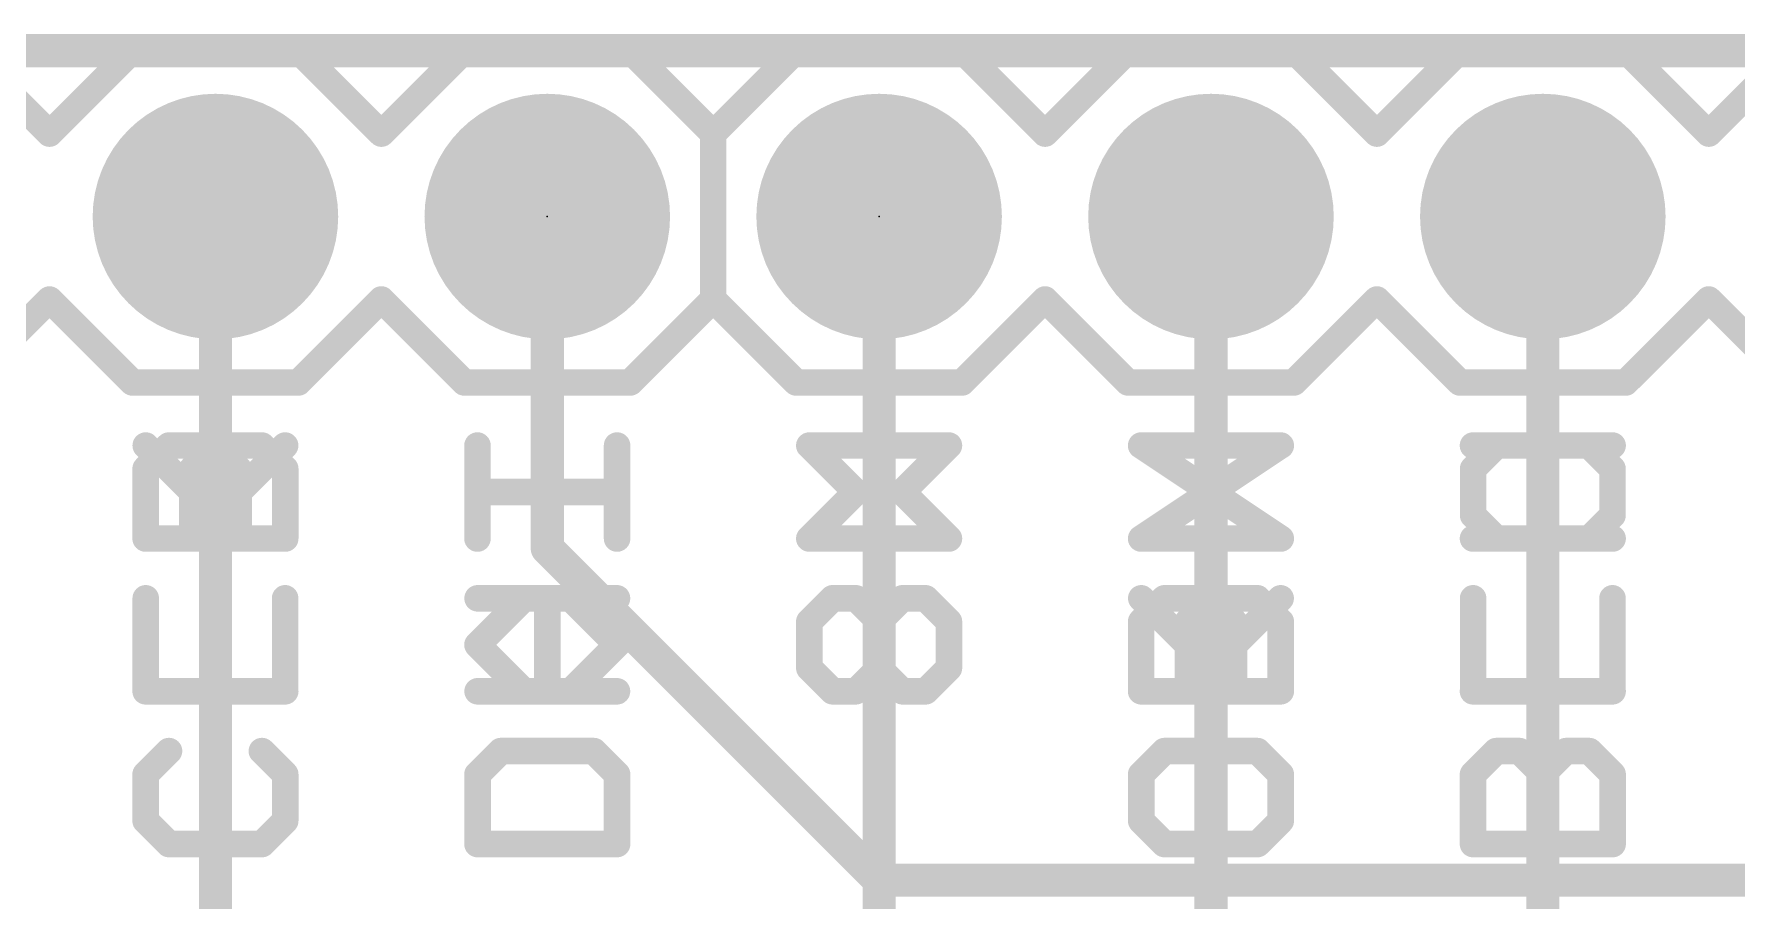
# Model space of a CAD drawing. Extents: x -24 to 84, y -14 to 41.
# Drawn here: x 13.85 to 26.89, y 34.13 to 40.77 of the extents above; entities that cross this region are included whole.
import ezdxf

# ---------------------------------------------------------------- set-up
doc = ezdxf.new("R2010")
doc.units = 0
for name, color, linetype in [('1', 12, 'CONTINUOUS'), ('16', 132, 'CONTINUOUS'), ('17', 110, 'CONTINUOUS'), ('20', 53, 'CONTINUOUS'), ('21', 41, 'CONTINUOUS'), ('22', 40, 'CONTINUOUS'), ('24', 53, 'CONTINUOUS')]:
    doc.layers.add(name, color=color, linetype=linetype)

# ---------------------------------------------------------------- blocks, each defined once
blk = doc.blocks.new('ROUNDP')
at = {"const_width": 0.5}
blk.add_lwpolyline([(0, -0.25, 1), (0, 0.25, 1), (0, -0.25)], format="xyb", dxfattribs=at)

msp = doc.modelspace()

# ---------------------------------------------------------------- linework, layer by layer
at = {"layer": '1', "const_width": 0.254}
for points in [[(40.64, 40.64), (0, 40.64)], [(20.32, 39.37), (20.32, 33.655)], [(22.86, 33.235), (22.86, 39.37)], [(25.4, 33.235), (25.4, 39.37)]]:
    msp.add_lwpolyline(points, dxfattribs=at)
at = {"layer": '1', "const_width": 0.127}
for points in [[(20.3835, 39.37, 1), (20.2565, 39.37)], [(22.9235, 39.37, 1), (22.7965, 39.37)], [(25.4635, 39.37, 1), (25.3365, 39.37)]]:
    msp.add_lwpolyline(points, format="xyb", dxfattribs=at)
at = {"layer": '16', "const_width": 0.254}
for points in [[(40.64, 40.64), (0, 40.64)], [(15.24, 20.32), (15.24, 39.37)], [(17.78, 39.37), (17.78, 36.83)], [(17.78, 36.83), (20.32, 34.29)], [(20.32, 34.29), (28.829, 34.29)]]:
    msp.add_lwpolyline(points, dxfattribs=at)
at = {"layer": '16', "const_width": 0.127}
for points in [[(15.3035, 39.37, 1), (15.1765, 39.37)], [(17.8435, 39.37, 1), (17.7165, 39.37)], [(17.8249, 36.8749, 1), (17.7351, 36.7851)], [(17.7165, 36.83, 1), (17.8435, 36.83)], [(20.32, 34.3535, 1), (20.32, 34.2265)], [(20.2751, 34.2451, 1), (20.3649, 34.3349)]]:
    msp.add_lwpolyline(points, format="xyb", dxfattribs=at)
at = {"layer": '20', "const_width": 0.2032}
msp.add_lwpolyline([(40.64, 40.64), (0, 40.64)], dxfattribs=at)
at = {"layer": '21', "const_width": 0.2032}
for points in [[(14.7057, 37.4391), (14.8836, 37.617)], [(14.8836, 37.617), (15.2395, 37.617)], [(15.2395, 37.617), (15.4175, 37.4391)], [(15.4175, 37.2611), (15.7734, 37.617)], [(17.2457, 36.9052), (17.2457, 37.617)], [(20.8534, 37.617), (19.7857, 37.617)], [(20.4975, 37.2611), (20.8534, 37.617)], [(22.3257, 36.9052), (23.3934, 37.617)], [(23.3934, 37.617), (22.3257, 37.617)], [(25.7554, 37.617), (24.8657, 37.617)], [(25.9334, 37.4391), (25.7554, 37.617)], [(14.7057, 36.9052), (14.7057, 37.4391)], [(15.4175, 37.4391), (15.4175, 36.9052)], [(25.9334, 37.0831), (25.9334, 37.4391)], [(18.3134, 37.2611), (17.2457, 37.2611)], [(20.8534, 36.9052), (20.4975, 37.2611)], [(25.7554, 36.9052), (25.9334, 37.0831)], [(15.7734, 36.9052), (14.7057, 36.9052)], [(19.7857, 36.9052), (20.8534, 36.9052)], [(23.3934, 36.9052), (22.3257, 36.9052)], [(24.8657, 36.9052), (25.7554, 36.9052)], [(15.7734, 35.7358), (15.7734, 36.4476)], [(17.2457, 36.0917), (17.6016, 36.4476)], [(17.6016, 36.4476), (18.3134, 36.4476)], [(17.7795, 35.7358), (17.7795, 36.4476)], [(19.9636, 36.4476), (19.7857, 36.2697)], [(20.3195, 36.2697), (20.4975, 36.4476)], [(20.4975, 36.4476), (20.6755, 36.4476)], [(20.6755, 36.4476), (20.8534, 36.2697)], [(22.3257, 36.2697), (22.5036, 36.4476)], [(22.5036, 36.4476), (22.8595, 36.4476)], [(22.8595, 36.4476), (23.0375, 36.2697)], [(23.0375, 36.0917), (23.3934, 36.4476)], [(25.9334, 35.7358), (25.9334, 36.4476)], [(19.7857, 36.2697), (19.7857, 35.9138)], [(20.3195, 35.9138), (20.3195, 36.2697)], [(20.8534, 36.2697), (20.8534, 35.9138)], [(22.3257, 35.7358), (22.3257, 36.2697)], [(23.0375, 36.2697), (23.0375, 35.7358)], [(17.6016, 35.7358), (17.2457, 36.0917)], [(19.7857, 35.9138), (19.9636, 35.7358)], [(20.1416, 35.7358), (20.3195, 35.9138)], [(20.8534, 35.9138), (20.6755, 35.7358)], [(14.7057, 35.7358), (15.7734, 35.7358)], [(18.3134, 35.7358), (17.6016, 35.7358)], [(19.9636, 35.7358), (20.1416, 35.7358)], [(23.3934, 35.7358), (22.3257, 35.7358)], [(24.8657, 35.7358), (25.9334, 35.7358)], [(14.8836, 35.2782), (14.7057, 35.1003)], [(15.7734, 35.1003), (15.5955, 35.2782)], [(17.4236, 35.2782), (17.2457, 35.1003)], [(18.1355, 35.2782), (17.4236, 35.2782)], [(18.3134, 35.1003), (18.1355, 35.2782)], [(22.5036, 35.2782), (22.3257, 35.1003)], [(23.2155, 35.2782), (22.8595, 35.2782)], [(22.8595, 35.2782), (22.8595, 34.9223)], [(23.3934, 35.1003), (23.2155, 35.2782)], [(24.8657, 35.1003), (25.0436, 35.2782)], [(25.0436, 35.2782), (25.2216, 35.2782)], [(25.2216, 35.2782), (25.3995, 35.1003)], [(25.3995, 35.1003), (25.5775, 35.2782)], [(25.5775, 35.2782), (25.7554, 35.2782)], [(25.7554, 35.2782), (25.9334, 35.1003)], [(14.7057, 35.1003), (14.7057, 34.7444)], [(15.7734, 34.7444), (15.7734, 35.1003)], [(17.2457, 35.1003), (17.2457, 34.5664)], [(18.3134, 34.5664), (18.3134, 35.1003)], [(22.3257, 35.1003), (22.3257, 34.7444)], [(23.3934, 34.7444), (23.3934, 35.1003)], [(24.8657, 34.5664), (24.8657, 35.1003)], [(25.3995, 34.5664), (25.3995, 35.1003)], [(25.9334, 35.1003), (25.9334, 34.5664)], [(14.7057, 34.7444), (14.8836, 34.5664)], [(15.5955, 34.5664), (15.7734, 34.7444)], [(22.3257, 34.7444), (22.5036, 34.5664)], [(23.2155, 34.5664), (23.3934, 34.7444)], [(14.8836, 34.5664), (15.5955, 34.5664)], [(17.2457, 34.5664), (18.3134, 34.5664)], [(22.5036, 34.5664), (23.2155, 34.5664)], [(25.9334, 34.5664), (24.8657, 34.5664)]]:
    msp.add_lwpolyline(points, dxfattribs=at)
at = {"layer": '21', "const_width": 0.1016}
for points in [[(14.8836, 37.6678, 1), (14.8836, 37.5662)], [(14.9196, 37.5811, 1), (14.8477, 37.6529)], [(15.2755, 37.6529, 1), (15.2036, 37.5811)], [(15.2395, 37.5662, 1), (15.2395, 37.6678)], [(15.8093, 37.5811, 1), (15.7375, 37.6529)], [(17.2965, 37.617, 1), (17.1949, 37.617)], [(19.7857, 37.6678, 1), (19.7857, 37.5662)], [(20.8893, 37.5811, 1), (20.8175, 37.6529)], [(20.8534, 37.5662, 1), (20.8534, 37.6678)], [(22.3257, 37.6678, 1), (22.3257, 37.5662)], [(23.4216, 37.5747, 1), (23.3652, 37.6593)], [(23.3934, 37.5662, 1), (23.3934, 37.6678)], [(24.8657, 37.6678, 1), (24.8657, 37.5662)], [(25.7914, 37.6529, 1), (25.7195, 37.5811)], [(25.7554, 37.5662, 1), (25.7554, 37.6678)], [(14.7565, 37.4391, 1), (14.6549, 37.4391)], [(15.4683, 37.4391, 1), (15.3667, 37.4391)], [(25.9842, 37.4391, 1), (25.8826, 37.4391)], [(14.6698, 37.475, 1), (14.7416, 37.4031)], [(15.3816, 37.4031, 1), (15.4534, 37.475)], [(25.8975, 37.4031, 1), (25.9693, 37.475)], [(15.3816, 37.297, 1), (15.4534, 37.2252)], [(17.2457, 37.3119, 1), (17.2457, 37.2103)], [(18.3134, 37.2103, 1), (18.3134, 37.3119)], [(20.5334, 37.297, 1), (20.4616, 37.2252)], [(20.4616, 37.297, 1), (20.5334, 37.2252)], [(25.9693, 37.0472, 1), (25.8975, 37.1191)], [(25.8826, 37.0831, 1), (25.9842, 37.0831)], [(14.7057, 36.956, 1), (14.7057, 36.8544)], [(14.6549, 36.9052, 1), (14.7565, 36.9052)], [(15.3667, 36.9052, 1), (15.4683, 36.9052)], [(15.7734, 36.8544, 1), (15.7734, 36.956)], [(17.1949, 36.9052, 1), (17.2965, 36.9052)], [(19.7857, 36.956, 1), (19.7857, 36.8544)], [(20.8175, 36.8693, 1), (20.8893, 36.9411)], [(20.8534, 36.8544, 1), (20.8534, 36.956)], [(22.3257, 36.956, 1), (22.3257, 36.8544)], [(22.2975, 36.9475, 1), (22.3539, 36.8629)], [(23.3934, 36.8544, 1), (23.3934, 36.956)], [(24.8657, 36.956, 1), (24.8657, 36.8544)], [(25.7195, 36.9411, 1), (25.7914, 36.8693)], [(25.7554, 36.8544, 1), (25.7554, 36.956)], [(15.8242, 36.4476, 1), (15.7226, 36.4476)], [(17.6016, 36.4984, 1), (17.6016, 36.3968)], [(17.6375, 36.4117, 1), (17.5657, 36.4835)], [(17.8303, 36.4476, 1), (17.7287, 36.4476)], [(18.3134, 36.3968, 1), (18.3134, 36.4984)], [(19.9996, 36.4117, 1), (19.9277, 36.4835)], [(20.4975, 36.4984, 1), (20.4975, 36.3968)], [(20.5334, 36.4117, 1), (20.4616, 36.4835)], [(20.7114, 36.4835, 1), (20.6395, 36.4117)], [(20.6755, 36.3968, 1), (20.6755, 36.4984)], [(22.5036, 36.4984, 1), (22.5036, 36.3968)], [(22.5396, 36.4117, 1), (22.4677, 36.4835)], [(22.8955, 36.4835, 1), (22.8236, 36.4117)], [(22.8595, 36.3968, 1), (22.8595, 36.4984)], [(23.4293, 36.4117, 1), (23.3575, 36.4835)], [(25.9842, 36.4476, 1), (25.8826, 36.4476)], [(19.8365, 36.2697, 1), (19.7349, 36.2697)], [(20.3703, 36.2697, 1), (20.2687, 36.2697)], [(20.9042, 36.2697, 1), (20.8026, 36.2697)], [(22.3765, 36.2697, 1), (22.2749, 36.2697)], [(23.0883, 36.2697, 1), (22.9867, 36.2697)], [(19.7498, 36.3056, 1), (19.8216, 36.2337)], [(20.2836, 36.3056, 1), (20.3555, 36.2337)], [(20.8175, 36.2337, 1), (20.8893, 36.3056)], [(22.2898, 36.3056, 1), (22.3616, 36.2337)], [(23.0016, 36.2337, 1), (23.0734, 36.3056)], [(17.2816, 36.1276, 1), (17.2098, 36.0558)], [(17.2098, 36.1276, 1), (17.2816, 36.0558)], [(23.0016, 36.1276, 1), (23.0734, 36.0558)], [(19.8216, 35.9497, 1), (19.7498, 35.8778)], [(20.3555, 35.8778, 1), (20.2836, 35.9497)], [(20.8893, 35.8778, 1), (20.8175, 35.9497)], [(19.7349, 35.9138, 1), (19.8365, 35.9138)], [(20.2687, 35.9138, 1), (20.3703, 35.9138)], [(20.8026, 35.9138, 1), (20.9042, 35.9138)], [(14.7057, 35.7866, 1), (14.7057, 35.685)], [(15.7226, 35.7358, 1), (15.8242, 35.7358)], [(15.7734, 35.685, 1), (15.7734, 35.7866)], [(17.6016, 35.7866, 1), (17.6016, 35.685)], [(17.5657, 35.6999, 1), (17.6375, 35.7717)], [(17.7287, 35.7358, 1), (17.8303, 35.7358)], [(18.3134, 35.685, 1), (18.3134, 35.7866)], [(19.9636, 35.7866, 1), (19.9636, 35.685)], [(19.9277, 35.6999, 1), (19.9996, 35.7717)], [(20.1057, 35.7717, 1), (20.1775, 35.6999)], [(20.1416, 35.685, 1), (20.1416, 35.7866)], [(20.6395, 35.7717, 1), (20.7114, 35.6999)], [(22.3257, 35.7866, 1), (22.3257, 35.685)], [(22.2749, 35.7358, 1), (22.3765, 35.7358)], [(22.9867, 35.7358, 1), (23.0883, 35.7358)], [(23.3934, 35.685, 1), (23.3934, 35.7866)], [(24.8657, 35.7866, 1), (24.8657, 35.685)], [(25.8826, 35.7358, 1), (25.9842, 35.7358)], [(25.9334, 35.685, 1), (25.9334, 35.7866)], [(14.9196, 35.2423, 1), (14.8477, 35.3141)], [(15.6314, 35.3141, 1), (15.5595, 35.2423)], [(17.4236, 35.329, 1), (17.4236, 35.2274)], [(17.4596, 35.2423, 1), (17.3877, 35.3141)], [(18.1714, 35.3141, 1), (18.0995, 35.2423)], [(18.1355, 35.2274, 1), (18.1355, 35.329)], [(22.5396, 35.2423, 1), (22.4677, 35.3141)], [(22.8595, 35.329, 1), (22.8595, 35.2274)], [(22.9103, 35.2782, 1), (22.8087, 35.2782)], [(23.2514, 35.3141, 1), (23.1795, 35.2423)], [(23.2155, 35.2274, 1), (23.2155, 35.329)], [(25.0436, 35.329, 1), (25.0436, 35.2274)], [(25.0796, 35.2423, 1), (25.0077, 35.3141)], [(25.2575, 35.3141, 1), (25.1857, 35.2423)], [(25.2216, 35.2274, 1), (25.2216, 35.329)], [(25.5775, 35.329, 1), (25.5775, 35.2274)], [(25.6134, 35.2423, 1), (25.5416, 35.3141)], [(25.7914, 35.3141, 1), (25.7195, 35.2423)], [(25.7554, 35.2274, 1), (25.7554, 35.329)], [(14.7565, 35.1003, 1), (14.6549, 35.1003)], [(15.8242, 35.1003, 1), (15.7226, 35.1003)], [(17.2965, 35.1003, 1), (17.1949, 35.1003)], [(18.3642, 35.1003, 1), (18.2626, 35.1003)], [(22.3765, 35.1003, 1), (22.2749, 35.1003)], [(23.4442, 35.1003, 1), (23.3426, 35.1003)], [(24.9165, 35.1003, 1), (24.8149, 35.1003)], [(25.4503, 35.1003, 1), (25.3487, 35.1003)], [(25.9842, 35.1003, 1), (25.8826, 35.1003)], [(14.6698, 35.1362, 1), (14.7416, 35.0643)], [(15.7375, 35.0643, 1), (15.8093, 35.1362)], [(17.2098, 35.1362, 1), (17.2816, 35.0643)], [(18.2775, 35.0643, 1), (18.3493, 35.1362)], [(22.2898, 35.1362, 1), (22.3616, 35.0643)], [(23.3575, 35.0643, 1), (23.4293, 35.1362)], [(24.8298, 35.1362, 1), (24.9016, 35.0643)], [(25.3636, 35.1362, 1), (25.4355, 35.0643)], [(25.3636, 35.0643, 1), (25.4355, 35.1362)], [(25.8975, 35.0643, 1), (25.9693, 35.1362)], [(22.8087, 34.9223, 1), (22.9103, 34.9223)], [(14.7416, 34.7803, 1), (14.6698, 34.7084)], [(15.8093, 34.7084, 1), (15.7375, 34.7803)], [(22.3616, 34.7803, 1), (22.2898, 34.7084)], [(23.4293, 34.7084, 1), (23.3575, 34.7803)], [(14.6549, 34.7444, 1), (14.7565, 34.7444)], [(15.7226, 34.7444, 1), (15.8242, 34.7444)], [(22.2749, 34.7444, 1), (22.3765, 34.7444)], [(23.3426, 34.7444, 1), (23.4442, 34.7444)], [(14.8836, 34.6172, 1), (14.8836, 34.5156)], [(14.8477, 34.5305, 1), (14.9196, 34.6023)], [(15.5595, 34.6023, 1), (15.6314, 34.5305)], [(15.5955, 34.5156, 1), (15.5955, 34.6172)], [(17.2457, 34.6172, 1), (17.2457, 34.5156)], [(17.1949, 34.5664, 1), (17.2965, 34.5664)], [(18.2626, 34.5664, 1), (18.3642, 34.5664)], [(18.3134, 34.5156, 1), (18.3134, 34.6172)], [(22.5036, 34.6172, 1), (22.5036, 34.5156)], [(22.4677, 34.5305, 1), (22.5396, 34.6023)], [(23.1795, 34.6023, 1), (23.2514, 34.5305)], [(23.2155, 34.5156, 1), (23.2155, 34.6172)], [(24.8657, 34.6172, 1), (24.8657, 34.5156)], [(24.8149, 34.5664, 1), (24.9165, 34.5664)], [(25.3487, 34.5664, 1), (25.4503, 34.5664)], [(25.8826, 34.5664, 1), (25.9842, 34.5664)], [(25.9334, 34.5156, 1), (25.9334, 34.6172)]]:
    msp.add_lwpolyline(points, format="xyb", dxfattribs=at)
at = {"layer": '22', "const_width": 0.2032}
for points in [[(13.97, 40.005), (13.335, 40.64)], [(14.605, 40.64), (13.97, 40.005)], [(15.875, 40.64), (14.605, 40.64)], [(16.51, 40.005), (15.875, 40.64)], [(17.145, 40.64), (16.51, 40.005)], [(18.415, 40.64), (17.145, 40.64)], [(18.415, 40.64), (19.05, 40.005)], [(19.05, 40.005), (19.685, 40.64)], [(20.955, 40.64), (19.685, 40.64)], [(21.59, 40.005), (20.955, 40.64)], [(22.225, 40.64), (21.59, 40.005)], [(23.495, 40.64), (22.225, 40.64)], [(24.13, 40.005), (23.495, 40.64)], [(24.765, 40.64), (24.13, 40.005)], [(26.035, 40.64), (24.765, 40.64)], [(26.67, 40.005), (26.035, 40.64)], [(26.67, 40.005), (27.305, 40.64)], [(19.05, 40.005), (19.05, 38.735)], [(19.05, 38.735), (19.05, 40.005)], [(13.335, 38.1), (13.97, 38.735)], [(13.97, 38.735), (14.605, 38.1)], [(15.875, 38.1), (16.51, 38.735)], [(16.51, 38.735), (17.145, 38.1)], [(19.05, 38.735), (18.415, 38.1)], [(19.685, 38.1), (19.05, 38.735)], [(20.955, 38.1), (21.59, 38.735)], [(21.59, 38.735), (22.225, 38.1)], [(23.495, 38.1), (24.13, 38.735)], [(24.13, 38.735), (24.765, 38.1)], [(26.035, 38.1), (26.67, 38.735)], [(27.305, 38.1), (26.67, 38.735)], [(14.605, 38.1), (15.875, 38.1)], [(17.145, 38.1), (18.415, 38.1)], [(19.685, 38.1), (20.955, 38.1)], [(22.225, 38.1), (23.495, 38.1)], [(24.765, 38.1), (26.035, 38.1)], [(15.0625, 37.2611), (14.7066, 37.617)], [(15.2405, 37.617), (15.0625, 37.4391)], [(15.5964, 37.617), (15.2405, 37.617)], [(15.7743, 37.4391), (15.5964, 37.617)], [(18.3143, 36.9052), (18.3143, 37.617)], [(20.1425, 37.2611), (19.7866, 37.617)], [(19.7866, 37.617), (20.8543, 37.617)], [(23.3943, 36.9052), (22.3266, 37.617)], [(22.3266, 37.617), (23.3943, 37.617)], [(24.8666, 37.4391), (25.0446, 37.617)], [(25.0446, 37.617), (25.9343, 37.617)], [(15.0625, 37.4391), (15.0625, 36.9052)], [(15.7743, 36.9052), (15.7743, 37.4391)], [(24.8666, 37.0831), (24.8666, 37.4391)], [(17.2466, 37.2611), (18.3143, 37.2611)], [(19.7866, 36.9052), (20.1425, 37.2611)], [(25.0446, 36.9052), (24.8666, 37.0831)], [(14.7066, 36.9052), (15.7743, 36.9052)], [(20.8543, 36.9052), (19.7866, 36.9052)], [(22.3266, 36.9052), (23.3943, 36.9052)], [(25.9343, 36.9052), (25.0446, 36.9052)], [(14.7066, 35.7358), (14.7066, 36.4476)], [(17.9584, 36.4476), (17.2466, 36.4476)], [(17.7805, 35.7358), (17.7805, 36.4476)], [(18.3143, 36.0917), (17.9584, 36.4476)], [(19.9646, 36.4476), (19.7866, 36.2697)], [(20.1425, 36.4476), (19.9646, 36.4476)], [(20.3205, 36.2697), (20.1425, 36.4476)], [(20.6764, 36.4476), (20.8543, 36.2697)], [(22.6825, 36.0917), (22.3266, 36.4476)], [(22.8605, 36.4476), (22.6825, 36.2697)], [(23.2164, 36.4476), (22.8605, 36.4476)], [(23.3943, 36.2697), (23.2164, 36.4476)], [(24.8666, 35.7358), (24.8666, 36.4476)], [(19.7866, 36.2697), (19.7866, 35.9138)], [(20.3205, 35.9138), (20.3205, 36.2697)], [(20.8543, 36.2697), (20.8543, 35.9138)], [(22.6825, 36.2697), (22.6825, 35.7358)], [(23.3943, 35.7358), (23.3943, 36.2697)], [(17.9584, 35.7358), (18.3143, 36.0917)], [(19.7866, 35.9138), (19.9646, 35.7358)], [(20.4984, 35.7358), (20.3205, 35.9138)], [(20.8543, 35.9138), (20.6764, 35.7358)], [(15.7743, 35.7358), (14.7066, 35.7358)], [(17.2466, 35.7358), (17.9584, 35.7358)], [(20.6764, 35.7358), (20.4984, 35.7358)], [(22.3266, 35.7358), (23.3943, 35.7358)], [(25.9343, 35.7358), (24.8666, 35.7358)], [(14.7066, 35.1003), (14.8846, 35.2782)], [(15.5964, 35.2782), (15.7743, 35.1003)], [(17.2466, 35.1003), (17.4245, 35.2782)], [(17.4245, 35.2782), (18.1364, 35.2782)], [(18.1364, 35.2782), (18.3143, 35.1003)], [(22.3266, 35.1003), (22.5046, 35.2782)], [(22.5046, 35.2782), (22.8605, 35.2782)], [(22.8605, 35.2782), (22.8605, 34.9223)], [(23.2164, 35.2782), (23.3943, 35.1003)], [(25.0446, 35.2782), (24.8666, 35.1003)], [(25.2225, 35.2782), (25.0446, 35.2782)], [(25.4005, 35.1003), (25.2225, 35.2782)], [(25.5784, 35.2782), (25.4005, 35.1003)], [(25.7564, 35.2782), (25.5784, 35.2782)], [(25.9343, 35.1003), (25.7564, 35.2782)], [(14.7066, 34.7444), (14.7066, 35.1003)], [(15.7743, 35.1003), (15.7743, 34.7444)], [(17.2466, 34.5664), (17.2466, 35.1003)], [(18.3143, 35.1003), (18.3143, 34.5664)], [(22.3266, 34.7444), (22.3266, 35.1003)], [(23.3943, 35.1003), (23.3943, 34.7444)], [(24.8666, 35.1003), (24.8666, 34.5664)], [(25.4005, 34.5664), (25.4005, 35.1003)], [(25.9343, 34.5664), (25.9343, 35.1003)], [(14.8846, 34.5664), (14.7066, 34.7444)], [(15.7743, 34.7444), (15.5964, 34.5664)], [(22.5046, 34.5664), (22.3266, 34.7444)], [(23.3943, 34.7444), (23.2164, 34.5664)], [(15.5964, 34.5664), (14.8846, 34.5664)], [(18.3143, 34.5664), (17.2466, 34.5664)], [(23.2164, 34.5664), (22.5046, 34.5664)], [(24.8666, 34.5664), (25.9343, 34.5664)]]:
    msp.add_lwpolyline(points, dxfattribs=at)
at = {"layer": '22', "const_width": 0.1016}
for points in [[(14.605, 40.6908, 1), (14.605, 40.5892)], [(14.6409, 40.6041, 1), (14.5691, 40.6759)], [(15.9109, 40.6759, 1), (15.8391, 40.6041)], [(15.875, 40.5892, 1), (15.875, 40.6908)], [(17.145, 40.6908, 1), (17.145, 40.5892)], [(17.1809, 40.6041, 1), (17.1091, 40.6759)], [(18.4509, 40.6759, 1), (18.3791, 40.6041)], [(18.415, 40.5892, 1), (18.415, 40.6908)], [(19.685, 40.6908, 1), (19.685, 40.5892)], [(19.7209, 40.6041, 1), (19.6491, 40.6759)], [(20.9909, 40.6759, 1), (20.9191, 40.6041)], [(20.955, 40.5892, 1), (20.955, 40.6908)], [(22.225, 40.6908, 1), (22.225, 40.5892)], [(22.2609, 40.6041, 1), (22.1891, 40.6759)], [(23.5309, 40.6759, 1), (23.4591, 40.6041)], [(23.495, 40.5892, 1), (23.495, 40.6908)], [(24.765, 40.6908, 1), (24.765, 40.5892)], [(24.8009, 40.6041, 1), (24.7291, 40.6759)], [(26.0709, 40.6759, 1), (25.9991, 40.6041)], [(26.035, 40.5892, 1), (26.035, 40.6908)], [(13.9341, 40.0409, 1), (14.0059, 39.9691)], [(13.9341, 39.9691, 1), (14.0059, 40.0409)], [(16.4741, 40.0409, 1), (16.5459, 39.9691)], [(16.4741, 39.9691, 1), (16.5459, 40.0409)], [(19.1008, 40.005, 1), (18.9992, 40.005)], [(19.1008, 40.005, 1), (18.9992, 40.005)], [(19.0141, 40.0409, 1), (19.0859, 39.9691)], [(19.0141, 39.9691, 1), (19.0859, 40.0409)], [(21.5541, 40.0409, 1), (21.6259, 39.9691)], [(21.5541, 39.9691, 1), (21.6259, 40.0409)], [(24.0941, 40.0409, 1), (24.1659, 39.9691)], [(24.0941, 39.9691, 1), (24.1659, 40.0409)], [(26.6341, 40.0409, 1), (26.7059, 39.9691)], [(26.6341, 39.9691, 1), (26.7059, 40.0409)], [(14.0059, 38.7709, 1), (13.9341, 38.6991)], [(14.0059, 38.6991, 1), (13.9341, 38.7709)], [(16.5459, 38.7709, 1), (16.4741, 38.6991)], [(16.5459, 38.6991, 1), (16.4741, 38.7709)], [(19.0859, 38.7709, 1), (19.0141, 38.6991)], [(18.9992, 38.735, 1), (19.1008, 38.735)], [(18.9992, 38.735, 1), (19.1008, 38.735)], [(19.0859, 38.6991, 1), (19.0141, 38.7709)], [(21.6259, 38.7709, 1), (21.5541, 38.6991)], [(21.6259, 38.6991, 1), (21.5541, 38.7709)], [(24.1659, 38.7709, 1), (24.0941, 38.6991)], [(24.1659, 38.6991, 1), (24.0941, 38.7709)], [(26.7059, 38.7709, 1), (26.6341, 38.6991)], [(26.7059, 38.6991, 1), (26.6341, 38.7709)], [(14.605, 38.1508, 1), (14.605, 38.0492)], [(15.875, 38.0492, 1), (15.875, 38.1508)], [(17.145, 38.1508, 1), (17.145, 38.0492)], [(18.415, 38.0492, 1), (18.415, 38.1508)], [(19.685, 38.1508, 1), (19.685, 38.0492)], [(20.955, 38.0492, 1), (20.955, 38.1508)], [(22.225, 38.1508, 1), (22.225, 38.0492)], [(23.495, 38.0492, 1), (23.495, 38.1508)], [(24.765, 38.1508, 1), (24.765, 38.0492)], [(26.035, 38.0492, 1), (26.035, 38.1508)], [(14.5691, 38.0641, 1), (14.6409, 38.1359)], [(15.8391, 38.1359, 1), (15.9109, 38.0641)], [(17.1091, 38.0641, 1), (17.1809, 38.1359)], [(18.3791, 38.1359, 1), (18.4509, 38.0641)], [(19.6491, 38.0641, 1), (19.7209, 38.1359)], [(20.9191, 38.1359, 1), (20.9909, 38.0641)], [(22.1891, 38.0641, 1), (22.2609, 38.1359)], [(23.4591, 38.1359, 1), (23.5309, 38.0641)], [(24.7291, 38.0641, 1), (24.8009, 38.1359)], [(25.9991, 38.1359, 1), (26.0709, 38.0641)], [(14.7425, 37.6529, 1), (14.6707, 37.5811)], [(15.2405, 37.6678, 1), (15.2405, 37.5662)], [(15.2764, 37.5811, 1), (15.2045, 37.6529)], [(15.6323, 37.6529, 1), (15.5604, 37.5811)], [(15.5964, 37.5662, 1), (15.5964, 37.6678)], [(18.3651, 37.617, 1), (18.2635, 37.617)], [(19.8225, 37.6529, 1), (19.7507, 37.5811)], [(19.7866, 37.6678, 1), (19.7866, 37.5662)], [(20.8543, 37.5662, 1), (20.8543, 37.6678)], [(22.3548, 37.6593, 1), (22.2984, 37.5747)], [(22.3266, 37.6678, 1), (22.3266, 37.5662)], [(23.3943, 37.5662, 1), (23.3943, 37.6678)], [(25.0446, 37.6678, 1), (25.0446, 37.5662)], [(25.0805, 37.5811, 1), (25.0086, 37.6529)], [(25.9343, 37.5662, 1), (25.9343, 37.6678)], [(15.1133, 37.4391, 1), (15.0117, 37.4391)], [(15.8251, 37.4391, 1), (15.7235, 37.4391)], [(24.9174, 37.4391, 1), (24.8158, 37.4391)], [(15.0266, 37.475, 1), (15.0984, 37.4031)], [(15.7384, 37.4031, 1), (15.8102, 37.475)], [(24.8307, 37.475, 1), (24.9025, 37.4031)], [(15.0266, 37.2252, 1), (15.0984, 37.297)], [(17.2466, 37.3119, 1), (17.2466, 37.2103)], [(18.3143, 37.2103, 1), (18.3143, 37.3119)], [(20.1784, 37.2252, 1), (20.1066, 37.297)], [(20.1066, 37.2252, 1), (20.1784, 37.297)], [(24.9025, 37.1191, 1), (24.8307, 37.0472)], [(24.8158, 37.0831, 1), (24.9174, 37.0831)], [(14.7066, 36.956, 1), (14.7066, 36.8544)], [(15.0117, 36.9052, 1), (15.1133, 36.9052)], [(15.7235, 36.9052, 1), (15.8251, 36.9052)], [(15.7743, 36.8544, 1), (15.7743, 36.956)], [(18.2635, 36.9052, 1), (18.3651, 36.9052)], [(19.7866, 36.956, 1), (19.7866, 36.8544)], [(19.7507, 36.9411, 1), (19.8225, 36.8693)], [(20.8543, 36.8544, 1), (20.8543, 36.956)], [(22.3266, 36.956, 1), (22.3266, 36.8544)], [(23.3661, 36.8629, 1), (23.4225, 36.9475)], [(23.3943, 36.8544, 1), (23.3943, 36.956)], [(25.0446, 36.956, 1), (25.0446, 36.8544)], [(25.0086, 36.8693, 1), (25.0805, 36.9411)], [(25.9343, 36.8544, 1), (25.9343, 36.956)], [(14.7574, 36.4476, 1), (14.6558, 36.4476)], [(17.2466, 36.4984, 1), (17.2466, 36.3968)], [(17.8313, 36.4476, 1), (17.7297, 36.4476)], [(17.9943, 36.4835, 1), (17.9225, 36.4117)], [(17.9584, 36.3968, 1), (17.9584, 36.4984)], [(19.9646, 36.4984, 1), (19.9646, 36.3968)], [(20.0005, 36.4117, 1), (19.9286, 36.4835)], [(20.1784, 36.4835, 1), (20.1066, 36.4117)], [(20.1425, 36.3968, 1), (20.1425, 36.4984)], [(20.7123, 36.4835, 1), (20.6404, 36.4117)], [(22.3625, 36.4835, 1), (22.2907, 36.4117)], [(22.8605, 36.4984, 1), (22.8605, 36.3968)], [(22.8964, 36.4117, 1), (22.8245, 36.4835)], [(23.2523, 36.4835, 1), (23.1804, 36.4117)], [(23.2164, 36.3968, 1), (23.2164, 36.4984)], [(24.9174, 36.4476, 1), (24.8158, 36.4476)], [(19.8374, 36.2697, 1), (19.7358, 36.2697)], [(20.3713, 36.2697, 1), (20.2697, 36.2697)], [(20.9051, 36.2697, 1), (20.8035, 36.2697)], [(22.7333, 36.2697, 1), (22.6317, 36.2697)], [(23.4451, 36.2697, 1), (23.3435, 36.2697)], [(19.7507, 36.3056, 1), (19.8225, 36.2337)], [(20.2845, 36.2337, 1), (20.3564, 36.3056)], [(20.8184, 36.2337, 1), (20.8902, 36.3056)], [(22.6466, 36.3056, 1), (22.7184, 36.2337)], [(23.3584, 36.2337, 1), (23.4302, 36.3056)], [(18.3502, 36.0558, 1), (18.2784, 36.1276)], [(18.2784, 36.0558, 1), (18.3502, 36.1276)], [(22.6466, 36.0558, 1), (22.7184, 36.1276)], [(19.8225, 35.9497, 1), (19.7507, 35.8778)], [(20.3564, 35.9497, 1), (20.2845, 35.8778)], [(20.8902, 35.8778, 1), (20.8184, 35.9497)], [(19.7358, 35.9138, 1), (19.8374, 35.9138)], [(20.2697, 35.9138, 1), (20.3713, 35.9138)], [(20.8035, 35.9138, 1), (20.9051, 35.9138)], [(14.7066, 35.7866, 1), (14.7066, 35.685)], [(14.6558, 35.7358, 1), (14.7574, 35.7358)], [(15.7743, 35.685, 1), (15.7743, 35.7866)], [(17.2466, 35.7866, 1), (17.2466, 35.685)], [(17.7297, 35.7358, 1), (17.8313, 35.7358)], [(17.9225, 35.7717, 1), (17.9943, 35.6999)], [(17.9584, 35.685, 1), (17.9584, 35.7866)], [(19.9286, 35.6999, 1), (20.0005, 35.7717)], [(20.4984, 35.7866, 1), (20.4984, 35.685)], [(20.4625, 35.6999, 1), (20.5343, 35.7717)], [(20.6404, 35.7717, 1), (20.7123, 35.6999)], [(20.6764, 35.685, 1), (20.6764, 35.7866)], [(22.3266, 35.7866, 1), (22.3266, 35.685)], [(22.6317, 35.7358, 1), (22.7333, 35.7358)], [(23.3435, 35.7358, 1), (23.4451, 35.7358)], [(23.3943, 35.685, 1), (23.3943, 35.7866)], [(24.8666, 35.7866, 1), (24.8666, 35.685)], [(24.8158, 35.7358, 1), (24.9174, 35.7358)], [(25.9343, 35.685, 1), (25.9343, 35.7866)], [(14.9205, 35.2423, 1), (14.8486, 35.3141)], [(15.6323, 35.3141, 1), (15.5604, 35.2423)], [(17.4245, 35.329, 1), (17.4245, 35.2274)], [(17.4605, 35.2423, 1), (17.3886, 35.3141)], [(18.1723, 35.3141, 1), (18.1004, 35.2423)], [(18.1364, 35.2274, 1), (18.1364, 35.329)], [(22.5046, 35.329, 1), (22.5046, 35.2274)], [(22.5405, 35.2423, 1), (22.4686, 35.3141)], [(22.9113, 35.2782, 1), (22.8097, 35.2782)], [(22.8605, 35.2274, 1), (22.8605, 35.329)], [(23.2523, 35.3141, 1), (23.1804, 35.2423)], [(25.0446, 35.329, 1), (25.0446, 35.2274)], [(25.0805, 35.2423, 1), (25.0086, 35.3141)], [(25.2584, 35.3141, 1), (25.1866, 35.2423)], [(25.2225, 35.2274, 1), (25.2225, 35.329)], [(25.5784, 35.329, 1), (25.5784, 35.2274)], [(25.6143, 35.2423, 1), (25.5425, 35.3141)], [(25.7923, 35.3141, 1), (25.7204, 35.2423)], [(25.7564, 35.2274, 1), (25.7564, 35.329)], [(14.7574, 35.1003, 1), (14.6558, 35.1003)], [(15.8251, 35.1003, 1), (15.7235, 35.1003)], [(17.2974, 35.1003, 1), (17.1958, 35.1003)], [(18.3651, 35.1003, 1), (18.2635, 35.1003)], [(22.3774, 35.1003, 1), (22.2758, 35.1003)], [(23.4451, 35.1003, 1), (23.3435, 35.1003)], [(24.9174, 35.1003, 1), (24.8158, 35.1003)], [(25.4513, 35.1003, 1), (25.3497, 35.1003)], [(25.9851, 35.1003, 1), (25.8835, 35.1003)], [(14.6707, 35.1362, 1), (14.7425, 35.0643)], [(15.7384, 35.0643, 1), (15.8102, 35.1362)], [(17.2107, 35.1362, 1), (17.2825, 35.0643)], [(18.2784, 35.0643, 1), (18.3502, 35.1362)], [(22.2907, 35.1362, 1), (22.3625, 35.0643)], [(23.3584, 35.0643, 1), (23.4302, 35.1362)], [(24.8307, 35.1362, 1), (24.9025, 35.0643)], [(25.3645, 35.1362, 1), (25.4364, 35.0643)], [(25.3645, 35.0643, 1), (25.4364, 35.1362)], [(25.8984, 35.0643, 1), (25.9702, 35.1362)], [(22.8097, 34.9223, 1), (22.9113, 34.9223)], [(14.7425, 34.7803, 1), (14.6707, 34.7084)], [(15.8102, 34.7084, 1), (15.7384, 34.7803)], [(22.3625, 34.7803, 1), (22.2907, 34.7084)], [(23.4302, 34.7084, 1), (23.3584, 34.7803)], [(14.6558, 34.7444, 1), (14.7574, 34.7444)], [(15.7235, 34.7444, 1), (15.8251, 34.7444)], [(22.2758, 34.7444, 1), (22.3774, 34.7444)], [(23.3435, 34.7444, 1), (23.4451, 34.7444)], [(14.8846, 34.6172, 1), (14.8846, 34.5156)], [(14.8486, 34.5305, 1), (14.9205, 34.6023)], [(15.5604, 34.6023, 1), (15.6323, 34.5305)], [(15.5964, 34.5156, 1), (15.5964, 34.6172)], [(17.2466, 34.6172, 1), (17.2466, 34.5156)], [(17.1958, 34.5664, 1), (17.2974, 34.5664)], [(18.2635, 34.5664, 1), (18.3651, 34.5664)], [(18.3143, 34.5156, 1), (18.3143, 34.6172)], [(22.5046, 34.6172, 1), (22.5046, 34.5156)], [(22.4686, 34.5305, 1), (22.5405, 34.6023)], [(23.1804, 34.6023, 1), (23.2523, 34.5305)], [(23.2164, 34.5156, 1), (23.2164, 34.6172)], [(24.8666, 34.6172, 1), (24.8666, 34.5156)], [(24.8158, 34.5664, 1), (24.9174, 34.5664)], [(25.3497, 34.5664, 1), (25.4513, 34.5664)], [(25.8835, 34.5664, 1), (25.9851, 34.5664)], [(25.9343, 34.5156, 1), (25.9343, 34.6172)]]:
    msp.add_lwpolyline(points, format="xyb", dxfattribs=at)
at = {"layer": '24'}
for p in [(17.78, 39.37), (20.32, 39.37)]:
    msp.add_point(p, dxfattribs=at)

# ---------------------------------------------------------------- block references
at = {"layer": '17', "xscale": 1.8796, "yscale": 1.8796}
for p, rotation in [((15.24, 39.37), 90), ((15.24, 39.37), 90), ((17.78, 39.37), 90), ((17.78, 39.37), 90), ((20.32, 39.37), 270), ((20.32, 39.37), 270), ((22.86, 39.37), 270), ((22.86, 39.37), 270), ((25.4, 39.37), 270), ((25.4, 39.37), 270)]:
    msp.add_blockref('ROUNDP', p, dxfattribs=dict(at, rotation=rotation))

doc.saveas('drawing.dxf')
